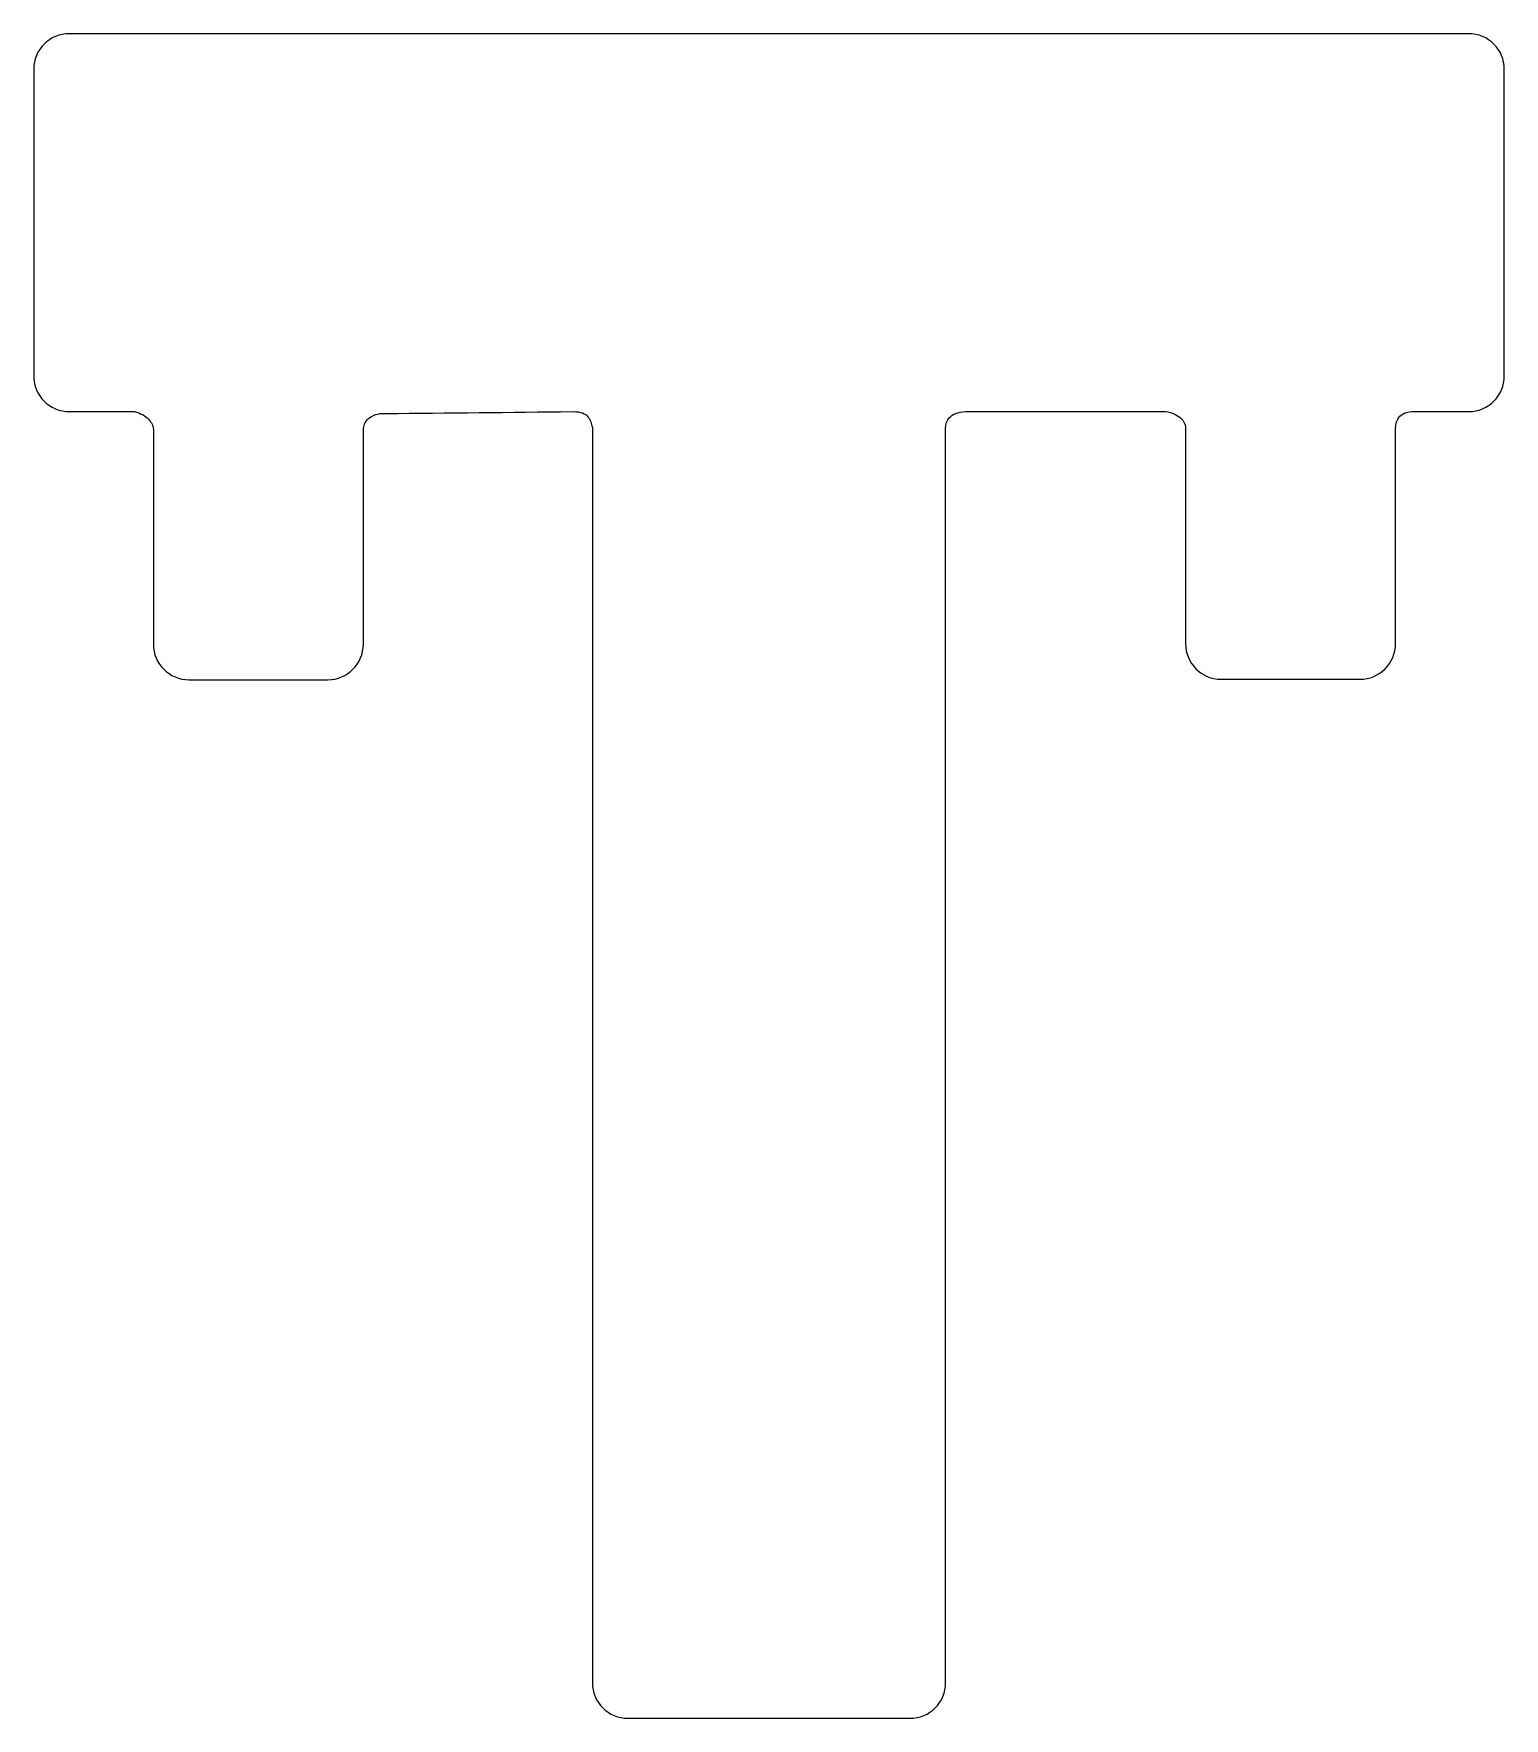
# Model space of a CAD drawing. Extents: x 0 to 62, y 0 to 71.
import ezdxf

# ---------------------------------------------------------------- set-up
doc = ezdxf.new("R2010")
doc.units = 0
doc.layers.add('Layer_1', color=7, linetype='CONTINUOUS')

msp = doc.modelspace()

# ---------------------------------------------------------------- linework, layer by layer
at = {"layer": 'Layer_1', "color": 1}
msp.add_lwpolyline([(1.540647, 70.999532), (1.386858, 70.991827), (1.237612, 70.969165), (1.09365, 70.932326), (0.955716, 70.882034), (0.824551, 70.81904), (0.700897, 70.744076), (0.585497, 70.657891), (0.479093, 70.561224), (0.382428, 70.45482), (0.296243, 70.33942), (0.22128, 70.215767), (0.158283, 70.084601), (0.107993, 69.946668), (0.071153, 69.802707), (0.048504, 69.653459), (0.04079, 69.49967), (0.04079, 68.692278), (0.04079, 67.884885), (0.04079, 67.077493), (0.04079, 66.2701), (0.04079, 65.462707), (0.04079, 64.655315), (0.04079, 63.847922), (0.04079, 63.040532), (0.04079, 62.23314), (0.04079, 61.425747), (0.04079, 60.618354), (0.04079, 59.810962), (0.04079, 59.003569), (0.04079, 58.196177), (0.04079, 57.388784), (0.04079, 56.581391), (0.048504, 56.427603), (0.071153, 56.278355), (0.107993, 56.134394), (0.158283, 55.99646), (0.22128, 55.865295), (0.296243, 55.741642), (0.382428, 55.626241), (0.479093, 55.519838), (0.585497, 55.423171), (0.700897, 55.336986), (0.824551, 55.262022), (0.955716, 55.199027), (1.09365, 55.148735), (1.237612, 55.111897), (1.386858, 55.089234), (1.540647, 55.08153), (1.711856, 55.08153), (1.883066, 55.08153), (2.054275, 55.08153), (2.225485, 55.08153), (2.396695, 55.08153), (2.567904, 55.08153), (2.739114, 55.08153), (2.910323, 55.08153), (3.081533, 55.08153), (3.252742, 55.08153), (3.423952, 55.08153), (3.595162, 55.08153), (3.766371, 55.08153), (3.937581, 55.08153), (4.10879, 55.08153), (4.28, 55.08153), (4.373363, 55.056722), (4.461355, 55.026731), (4.543887, 54.992029), (4.620868, 54.953096), (4.692209, 54.91041), (4.757819, 54.86445), (4.817608, 54.815696), (4.871485, 54.764628), (4.919362, 54.711723), (4.961147, 54.65746), (4.996751, 54.602322), (5.026083, 54.546781), (5.049053, 54.491321), (5.065572, 54.436423), (5.075549, 54.382561), (5.078896, 54.330218), (5.078896, 53.765084), (5.078896, 53.199951), (5.078896, 52.634818), (5.078896, 52.069682), (5.078896, 51.504549), (5.078896, 50.939416), (5.078896, 50.374283), (5.078896, 49.80915), (5.078896, 49.244017), (5.078896, 48.678884), (5.078896, 48.113751), (5.078896, 47.548618), (5.078896, 46.983482), (5.078896, 46.418349), (5.078896, 45.853216), (5.078896, 45.288083), (5.086612, 45.134289), (5.10926, 44.985024), (5.1461, 44.841034), (5.19639, 44.703067), (5.259387, 44.571859), (5.33435, 44.448158), (5.420535, 44.33271), (5.5172, 44.226256), (5.623604, 44.129538), (5.739004, 44.043302), (5.862658, 43.968293), (5.993823, 43.905256), (6.131758, 43.85493), (6.275719, 43.818063), (6.424965, 43.795401), (6.578754, 43.787668), (6.943899, 43.787668), (7.309045, 43.787668), (7.674191, 43.787668), (8.039337, 43.787668), (8.404482, 43.787668), (8.769628, 43.787668), (9.134774, 43.787668), (9.499919, 43.787668), (9.865065, 43.787668), (10.23021, 43.787668), (10.595356, 43.787668), (10.960502, 43.787668), (11.325647, 43.787668), (11.690793, 43.787668), (12.055939, 43.787668), (12.421085, 43.787668), (12.574879, 43.795401), (12.724143, 43.818063), (12.868132, 43.85493), (13.006101, 43.905256), (13.137308, 43.968293), (13.261009, 44.043302), (13.376458, 44.129538), (13.482914, 44.226256), (13.579631, 44.33271), (13.665865, 44.448158), (13.740874, 44.571859), (13.803913, 44.703067), (13.854238, 44.841034), (13.891106, 44.985024), (13.913771, 45.134289), (13.921493, 45.288083), (13.921493, 45.853216), (13.921493, 46.418349), (13.921493, 46.983482), (13.921493, 47.548618), (13.921493, 48.113751), (13.921493, 48.678884), (13.921493, 49.244017), (13.921493, 49.80915), (13.921493, 50.374283), (13.921493, 50.939416), (13.921493, 51.504549), (13.921493, 52.069682), (13.921493, 52.634818), (13.921493, 53.199951), (13.921493, 53.765084), (13.921493, 54.330218), (13.924538, 54.383447), (13.933851, 54.439646), (13.949709, 54.497852), (13.97238, 54.557099), (14.00214, 54.616425), (14.03926, 54.67487), (14.084011, 54.73147), (14.136668, 54.785261), (14.197502, 54.835282), (14.266786, 54.880571), (14.344791, 54.920164), (14.431792, 54.953099), (14.528059, 54.978414), (14.633866, 54.99515), (14.749485, 55.002318), (14.875188, 54.998988), (15.365364, 55.004153), (15.855539, 55.009318), (16.345715, 55.014482), (16.835891, 55.019647), (17.326066, 55.024812), (17.816242, 55.029976), (18.306418, 55.035141), (18.796594, 55.040306), (19.286769, 55.04547), (19.776945, 55.050635), (20.267121, 55.0558), (20.757297, 55.060964), (21.247472, 55.066129), (21.737648, 55.071294), (22.227824, 55.076458), (22.717999, 55.081623), (22.847315, 55.078321), (22.960888, 55.067145), (23.059904, 55.048688), (23.14555, 55.023542), (23.219013, 54.992308), (23.281478, 54.955577), (23.334132, 54.913938), (23.378161, 54.867986), (23.41475, 54.818318), (23.445088, 54.765523), (23.470361, 54.710193), (23.491754, 54.652925), (23.510451, 54.594307), (23.527641, 54.534939), (23.544512, 54.47541), (23.562247, 54.416312), (23.562247, 51.11164), (23.562247, 47.806964), (23.562247, 44.502291), (23.562247, 41.197619), (23.562247, 37.892943), (23.562247, 34.588271), (23.562247, 31.283598), (23.562247, 27.978923), (23.562247, 24.67425), (23.562247, 21.369577), (23.562247, 18.064905), (23.562247, 14.760232), (23.562247, 11.455551), (23.562247, 8.15087), (23.562247, 4.846217), (23.562247, 1.541536), (23.56996, 1.387753), (23.592609, 1.238486), (23.629449, 1.094496), (23.679739, 0.956517), (23.742736, 0.825312), (23.817698, 0.701614), (23.903883, 0.586157), (24.000549, 0.479703), (24.106953, 0.382985), (24.222353, 0.296766), (24.346006, 0.221752), (24.477171, 0.158703), (24.615106, 0.108383), (24.759067, 0.071525), (24.908314, 0.048947), (25.062102, 0.041327), (25.804279, 0.041327), (26.546456, 0.041327), (27.288633, 0.041327), (28.03081, 0.041327), (28.772988, 0.041327), (29.515164, 0.041327), (30.257341, 0.041327), (30.999518, 0.041327), (31.741694, 0.041327), (32.483871, 0.041327), (33.226051, 0.041327), (33.968227, 0.041327), (34.710404, 0.041327), (35.452581, 0.041327), (36.194758, 0.041327), (36.936934, 0.041327), (37.090728, 0.048947), (37.239993, 0.071525), (37.383983, 0.108383), (37.52195, 0.158703), (37.653158, 0.221752), (37.776859, 0.296766), (37.892307, 0.382985), (37.998762, 0.479703), (38.095479, 0.586157), (38.181715, 0.701614), (38.256724, 0.825312), (38.319761, 0.956517), (38.370087, 1.094496), (38.406954, 1.238486), (38.429616, 1.387753), (38.437349, 1.541536), (38.437349, 4.846217), (38.437349, 8.15087), (38.437349, 11.455551), (38.437349, 14.760232), (38.437349, 18.064905), (38.437349, 21.369577), (38.437349, 24.67425), (38.437349, 27.978925), (38.437349, 31.283598), (38.437349, 34.588271), (38.437349, 37.892943), (38.437349, 41.197619), (38.437349, 44.502291), (38.437349, 47.806964), (38.437349, 51.11164), (38.437349, 54.416312), (38.439325, 54.46311), (38.445533, 54.513089), (38.45654, 54.565419), (38.472881, 54.619272), (38.495092, 54.673815), (38.523715, 54.728216), (38.559289, 54.781643), (38.60235, 54.833267), (38.653438, 54.882258), (38.713094, 54.927784), (38.781852, 54.969013), (38.860251, 55.005115), (38.948832, 55.035259), (39.048129, 55.058627), (39.158686, 55.074347), (39.281038, 55.081629), (39.809039, 55.081629), (40.337038, 55.081629), (40.865039, 55.081629), (41.393037, 55.081629), (41.921038, 55.081629), (42.449036, 55.081629), (42.977037, 55.081629), (43.505036, 55.081629), (44.033037, 55.081629), (44.561038, 55.081629), (45.089036, 55.081629), (45.617037, 55.081629), (46.145035, 55.081629), (46.673037, 55.081629), (47.201035, 55.081629), (47.729036, 55.081629), (47.844061, 55.054309), (47.94839, 55.022729), (48.042475, 54.987282), (48.126766, 54.948358), (48.201716, 54.906337), (48.267778, 54.861611), (48.325402, 54.814559), (48.375043, 54.765571), (48.41715, 54.715033), (48.452177, 54.663324), (48.480574, 54.61084), (48.502785, 54.557957), (48.519267, 54.505063), (48.530499, 54.452547), (48.536905, 54.40079), (48.538881, 54.350179), (48.538881, 53.785012), (48.538881, 53.219842), (48.538881, 52.654675), (48.538881, 52.089509), (48.538881, 51.524339), (48.538881, 50.959172), (48.538881, 50.394002), (48.538881, 49.828835), (48.538881, 49.263668), (48.538881, 48.698498), (48.538881, 48.133332), (48.538881, 47.568165), (48.538881, 47.002995), (48.538881, 46.437828), (48.538881, 45.872658), (48.538881, 45.307491), (48.546586, 45.153697), (48.569248, 45.004433), (48.606087, 44.860443), (48.656379, 44.722476), (48.719373, 44.591268), (48.794337, 44.467567), (48.880522, 44.352118), (48.977186, 44.245664), (49.083592, 44.148946), (49.19899, 44.062711), (49.322646, 43.987702), (49.453809, 43.924664), (49.591745, 43.874339), (49.735706, 43.837472), (49.884951, 43.814809), (50.03874, 43.807077), (50.403884, 43.807077), (50.769032, 43.807077), (51.134177, 43.807077), (51.499322, 43.807077), (51.864469, 43.807077), (52.229614, 43.807077), (52.594761, 43.807077), (52.959906, 43.807077), (53.325051, 43.807077), (53.690199, 43.807077), (54.055343, 43.807077), (54.420488, 43.807077), (54.785636, 43.807077), (55.15078, 43.807077), (55.515928, 43.807077), (55.881073, 43.807077), (56.034867, 43.814809), (56.184131, 43.837472), (56.328118, 43.874339), (56.466088, 43.924664), (56.597296, 43.987702), (56.720994, 44.062711), (56.836446, 44.148946), (56.9429, 44.245664), (57.039618, 44.352118), (57.125851, 44.467567), (57.20086, 44.591268), (57.2639, 44.722476), (57.314225, 44.860443), (57.351092, 45.004433), (57.373755, 45.153697), (57.381487, 45.307491), (57.381487, 45.872658), (57.381487, 46.437828), (57.381487, 47.002995), (57.381487, 47.568165), (57.381487, 48.133332), (57.381487, 48.698498), (57.381487, 49.263668), (57.381487, 49.828835), (57.381487, 50.394002), (57.381487, 50.959172), (57.381487, 51.524339), (57.381487, 52.089509), (57.381487, 52.654675), (57.381487, 53.219842), (57.381487, 53.785012), (57.381487, 54.350179), (57.382616, 54.402602), (57.386539, 54.459314), (57.394046, 54.519208), (57.405984, 54.581167), (57.423143, 54.644085), (57.44637, 54.706849), (57.476461, 54.768348), (57.514236, 54.82747), (57.560512, 54.883108), (57.616104, 54.934148), (57.681828, 54.979478), (57.7585, 55.017993), (57.846934, 55.048577), (57.94795, 55.070111), (58.06236, 55.081513), (58.19098, 55.081643), (58.332726, 55.081643), (58.474472, 55.081643), (58.616221, 55.081643), (58.757967, 55.081643), (58.899713, 55.081643), (59.041459, 55.081643), (59.183205, 55.081643), (59.324951, 55.081643), (59.4667, 55.081643), (59.608447, 55.081643), (59.750193, 55.081643), (59.891939, 55.081643), (60.033685, 55.081643), (60.175434, 55.081643), (60.31718, 55.081643), (60.458926, 55.081643), (60.612715, 55.089347), (60.761962, 55.11201), (60.905924, 55.148848), (61.043857, 55.19914), (61.175023, 55.262135), (61.298675, 55.337099), (61.414076, 55.423284), (61.52048, 55.519951), (61.617143, 55.626354), (61.703328, 55.741755), (61.778292, 55.865408), (61.84129, 55.996573), (61.891579, 56.134507), (61.928418, 56.278468), (61.95108, 56.427716), (61.958785, 56.581504), (61.958785, 57.388897), (61.958785, 58.196289), (61.958785, 59.003682), (61.958785, 59.811075), (61.958785, 60.618467), (61.958785, 61.42586), (61.958785, 62.233253), (61.958785, 63.040645), (61.958785, 63.848035), (61.958785, 64.655428), (61.958785, 65.46282), (61.958785, 66.270213), (61.958785, 67.077605), (61.958785, 67.884998), (61.958785, 68.692391), (61.958785, 69.499783), (61.95108, 69.653572), (61.928418, 69.802819), (61.891579, 69.946781), (61.84129, 70.084714), (61.778292, 70.21588), (61.703328, 70.339533), (61.617143, 70.454933), (61.52048, 70.561337), (61.414076, 70.658004), (61.298675, 70.744189), (61.175023, 70.819152), (61.043857, 70.882147), (60.905924, 70.932439), (60.761962, 70.969278), (60.612715, 70.99194), (60.458926, 70.999645), (56.776533, 70.999645), (53.09414, 70.999645), (49.411746, 70.999645), (45.72935, 70.999645), (42.046957, 70.999645), (38.364564, 70.999645), (34.682171, 70.999645), (30.999777, 70.999645), (27.317383, 70.999645), (23.634989, 70.999645), (19.952595, 70.999645), (16.270202, 70.999645), (12.587808, 70.999645), (8.905415, 70.999645), (5.223021, 70.999645), (1.540647, 70.999532)], close=True, dxfattribs=at)

doc.saveas('drawing.dxf')
